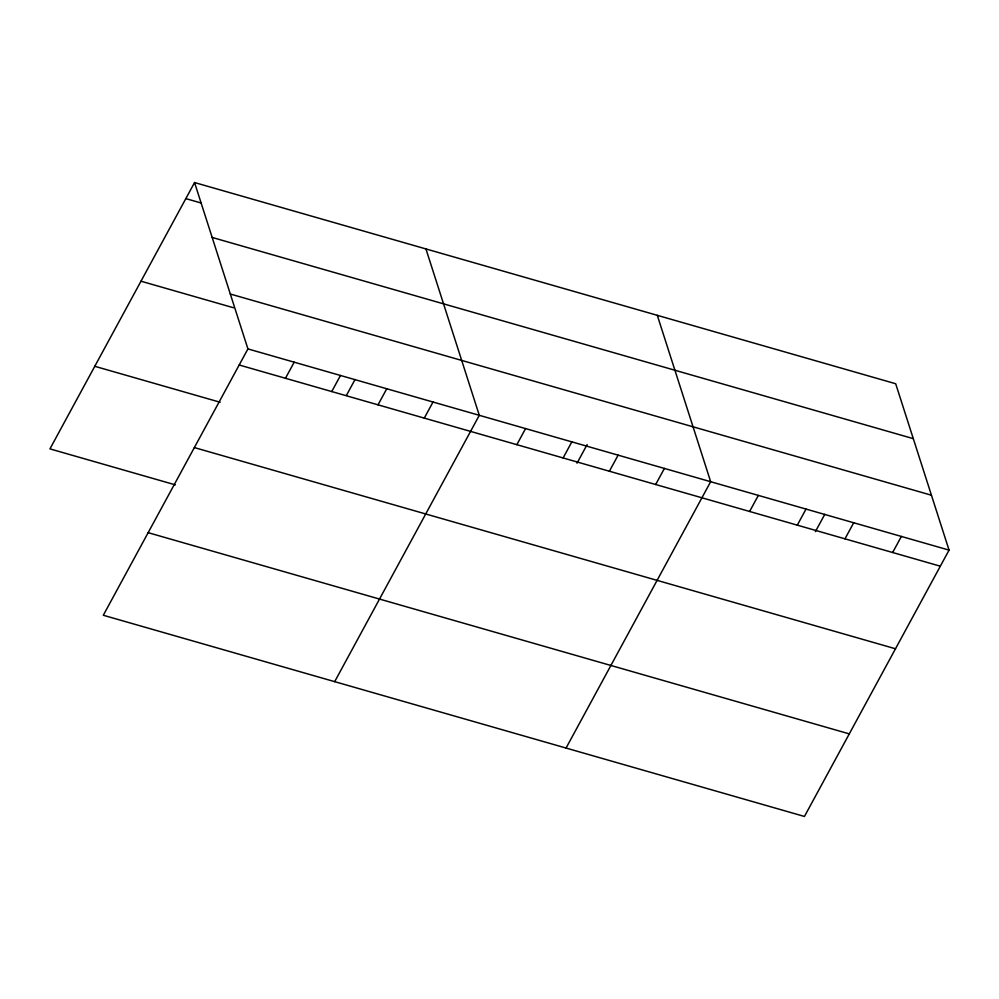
<?xml version="1.0" encoding="UTF-8"?>
<svg xmlns="http://www.w3.org/2000/svg" width="999" height="999" viewBox="0 0 999 999"><rect width="100%" height="100%" fill="white"/><g stroke="black" fill="none" stroke-linecap="round" stroke-linejoin="round"><path stroke-width="1.5" d="M194.555 182.542L247.927 348.913L103.309 615.259L804.445 816.458L949.05 550.124L895.691 383.741L194.555 182.542L49.95 448.876L175.337 484.865M285.464 378.271L294.193 362.2M331.743 391.546L340.472 375.474M346.378 395.467L355.045 379.508M378.022 404.832L386.75 388.761M424.288 418.106L433.017 402.035M334.677 681.655L479.295 415.309L425.936 248.938M516.845 444.667L525.574 428.596M563.111 457.942L571.84 441.87M577.022 463.186L587.137 444.58M609.39 471.228L618.119 455.157M655.669 484.503L664.397 468.431M566.058 748.051L710.664 481.705L657.305 315.334M749.612 511.463L758.341 495.392M797.289 525.149L806.018 509.078M815.409 531.593L824.799 514.31M844.967 538.836L853.695 522.752M892.644 552.509L901.373 536.438M185.839 198.614L200.762 202.897M212.175 237.45L913.298 438.648M230.307 294.018L931.443 495.217M140.996 281.206L233.541 307.767M247.927 348.913L949.05 550.124M239.198 364.997L940.321 566.196M94.793 366.296L220.18 402.272M194.355 447.577L895.479 648.776M148.152 532.667L849.275 733.878"/></g></svg>
